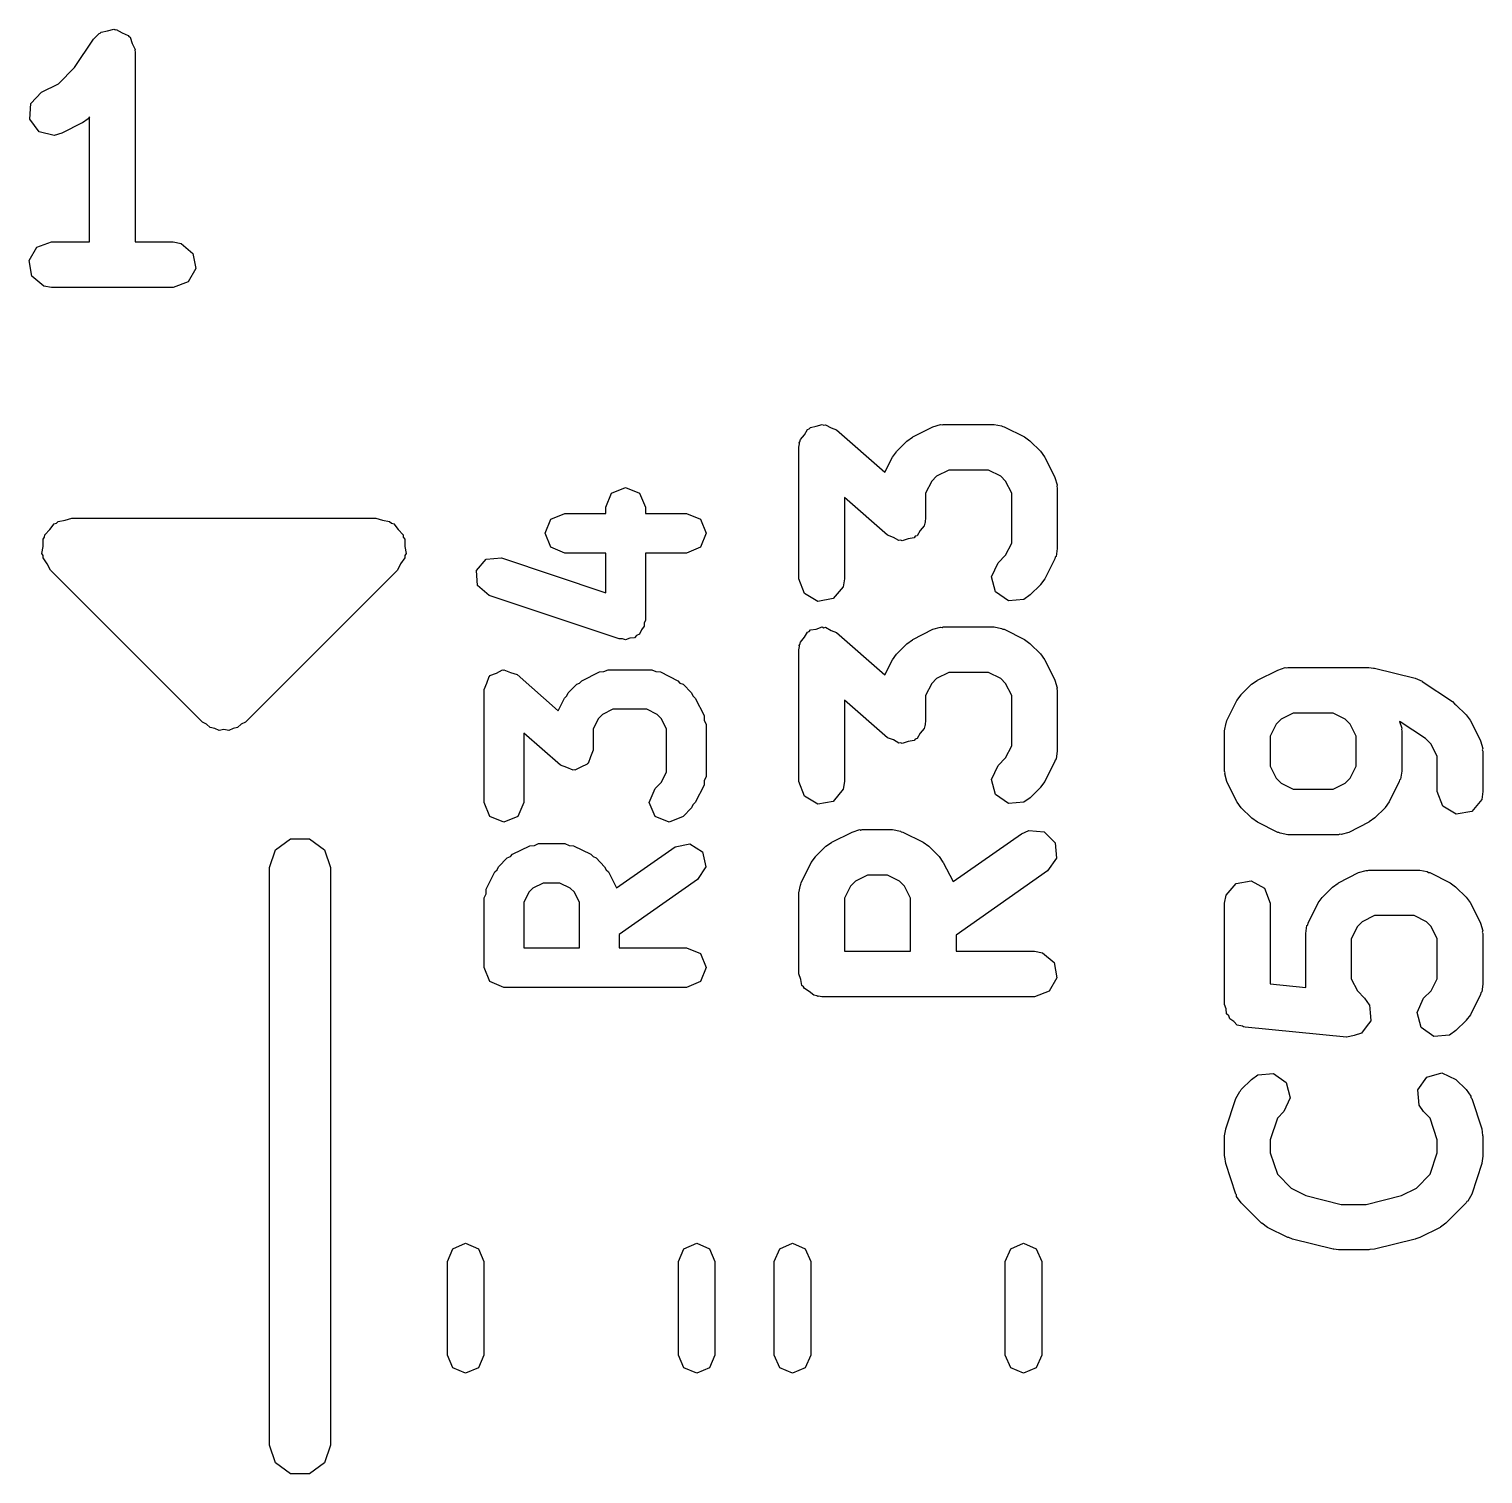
# Model space of a CAD drawing. Extents: x 72 to 186, y -144 to -85.
# Drawn here: x 142.009 to 146.791, y -137.195 to -132.441 of the extents above; entities that cross this region are included whole.
import ezdxf

# ---------------------------------------------------------------- set-up
doc = ezdxf.new("R2010")
doc.units = 0
doc.layers.add('BLACK', color=7, linetype='CONTINUOUS')

msp = doc.modelspace()

# ---------------------------------------------------------------- linework, layer by layer
at = {"layer": 'BLACK', "linetype": 'CONTINUOUS'}
for p, q in [((142.221, -132.474), (142.239, -132.456)), ((142.239, -132.456), (142.243, -132.454)), ((142.243, -132.454), (142.246, -132.451)), ((142.246, -132.451), (142.267, -132.447)), ((142.267, -132.447), (142.288, -132.441)), ((142.288, -132.441), (142.292, -132.443)), ((142.292, -132.443), (142.296, -132.442)), ((142.296, -132.442), (142.315, -132.453)), ((142.315, -132.453), (142.335, -132.462)), ((142.158, -132.568), (142.221, -132.474)), ((142.335, -132.462), (142.337, -132.466)), ((142.337, -132.466), (142.341, -132.468)), ((142.341, -132.468), (142.348, -132.488)), ((142.348, -132.488), (142.358, -132.508)), ((142.358, -132.508), (142.357, -132.512)), ((142.357, -132.512), (142.358, -132.516)), ((142.358, -132.516), (142.358, -133.141)), ((142.106, -132.621), (142.158, -132.568)), ((142.015, -132.686), (142.05, -132.649)), ((142.05, -132.649), (142.106, -132.621)), ((142.011, -132.737), (142.015, -132.686)), ((142.042, -132.779), (142.011, -132.737)), ((142.203, -132.736), (142.185, -132.749)), ((142.208, -132.73), (142.203, -132.736)), ((142.208, -133.141), (142.208, -132.73)), ((142.092, -132.791), (142.042, -132.779)), ((142.117, -132.783), (142.092, -132.791)), ((142.184, -132.75), (142.117, -132.783)), ((142.185, -132.749), (142.184, -132.75)), ((142.009, -133.203), (142.035, -133.159)), ((142.035, -133.159), (142.083, -133.141)), ((142.083, -133.141), (142.208, -133.141)), ((142.358, -133.141), (142.483, -133.141)), ((142.483, -133.141), (142.509, -133.146)), ((142.509, -133.146), (142.548, -133.179)), ((142.018, -133.254), (142.009, -133.203)), ((142.548, -133.179), (142.557, -133.229)), ((142.058, -133.287), (142.018, -133.254)), ((142.532, -133.273), (142.483, -133.291)), ((142.557, -133.229), (142.532, -133.273)), ((142.083, -133.291), (142.058, -133.287)), ((142.483, -133.291), (142.083, -133.291)), ((144.575, -133.756), (144.579, -133.752)), ((144.579, -133.752), (144.598, -133.748)), ((144.598, -133.748), (144.618, -133.742)), ((144.618, -133.742), (144.623, -133.744)), ((144.623, -133.744), (144.629, -133.743)), ((144.629, -133.743), (144.647, -133.753)), ((144.916, -133.783), (144.982, -133.75)), ((144.982, -133.75), (145.007, -133.742)), ((145.007, -133.742), (145.012, -133.743)), ((145.012, -133.743), (145.016, -133.742)), ((145.016, -133.742), (145.183, -133.742)), ((145.183, -133.742), (145.208, -133.746)), ((145.208, -133.746), (145.212, -133.749)), ((145.212, -133.749), (145.216, -133.75)), ((145.216, -133.75), (145.283, -133.783)), ((144.542, -133.802), (144.544, -133.799)), ((144.544, -133.799), (144.546, -133.791)), ((144.546, -133.791), (144.559, -133.776)), ((144.559, -133.776), (144.569, -133.758)), ((144.569, -133.758), (144.575, -133.756)), ((144.647, -133.753), (144.665, -133.76)), ((144.665, -133.76), (144.824, -133.899)), ((144.863, -133.83), (144.896, -133.797)), ((144.896, -133.797), (144.915, -133.784)), ((144.915, -133.784), (144.916, -133.783)), ((145.283, -133.783), (145.301, -133.796)), ((145.301, -133.796), (145.302, -133.797)), ((145.302, -133.797), (145.336, -133.83)), ((144.541, -133.817), (144.543, -133.806)), ((144.541, -134.25), (144.541, -133.817)), ((144.543, -133.806), (144.542, -133.802)), ((144.849, -133.85), (144.862, -133.832)), ((144.862, -133.832), (144.863, -133.83)), ((145.336, -133.83), (145.349, -133.849)), ((144.824, -133.899), (144.849, -133.85)), ((145.034, -133.892), (144.994, -133.912)), ((145.165, -133.892), (145.034, -133.892)), ((145.205, -133.912), (145.165, -133.892)), ((145.349, -133.849), (145.35, -133.85)), ((145.35, -133.85), (145.383, -133.916)), ((144.978, -133.928), (144.958, -133.968)), ((144.994, -133.912), (144.978, -133.928)), ((145.221, -133.928), (145.205, -133.912)), ((145.241, -133.968), (145.221, -133.928)), ((145.383, -133.916), (145.391, -133.941)), ((145.391, -133.941), (145.389, -133.946)), ((143.906, -134.014), (143.925, -133.968)), ((143.925, -133.968), (143.971, -133.949)), ((143.971, -133.949), (144.017, -133.968)), ((144.017, -133.968), (144.036, -134.014)), ((144.833, -134.106), (144.691, -133.982)), ((144.691, -133.982), (144.691, -134.25)), ((144.958, -133.968), (144.958, -134.05)), ((145.241, -134.132), (145.241, -133.968)), ((145.389, -133.946), (145.391, -133.95)), ((145.391, -133.95), (145.391, -134.15)), ((143.725, -134.054), (143.771, -134.035)), ((143.771, -134.035), (143.906, -134.035)), ((143.906, -134.035), (143.906, -134.014)), ((144.036, -134.014), (144.036, -134.035)), ((144.036, -134.035), (144.171, -134.035)), ((144.171, -134.035), (144.217, -134.054)), ((142.077, -134.088), (142.091, -134.069)), ((142.091, -134.069), (142.099, -134.067)), ((142.099, -134.067), (142.105, -134.061)), ((142.105, -134.061), (142.128, -134.057)), ((142.128, -134.057), (142.15, -134.05)), ((142.15, -134.05), (143.15, -134.05)), ((143.15, -134.05), (143.172, -134.057)), ((143.172, -134.057), (143.195, -134.061)), ((143.195, -134.061), (143.201, -134.067)), ((143.201, -134.067), (143.209, -134.069)), ((143.209, -134.069), (143.223, -134.088)), ((143.706, -134.1), (143.725, -134.054)), ((144.217, -134.054), (144.236, -134.1)), ((144.953, -134.076), (144.94, -134.091)), ((144.955, -134.067), (144.953, -134.076)), ((144.956, -134.065), (144.955, -134.067)), ((144.958, -134.05), (144.956, -134.061)), ((144.956, -134.061), (144.956, -134.065)), ((142.055, -134.119), (142.06, -134.113)), ((142.055, -134.143), (142.055, -134.119)), ((142.06, -134.113), (142.061, -134.105)), ((142.061, -134.105), (142.077, -134.088)), ((143.223, -134.088), (143.239, -134.105)), ((143.239, -134.105), (143.24, -134.113)), ((143.24, -134.113), (143.245, -134.119)), ((143.245, -134.119), (143.245, -134.143)), ((143.725, -134.146), (143.706, -134.1)), ((144.236, -134.1), (144.217, -134.146)), ((144.852, -134.114), (144.833, -134.106)), ((144.87, -134.124), (144.852, -134.114)), ((144.876, -134.123), (144.87, -134.124)), ((144.881, -134.125), (144.876, -134.123)), ((144.9, -134.118), (144.881, -134.125)), ((144.92, -134.115), (144.9, -134.118)), ((144.924, -134.11), (144.92, -134.115)), ((144.93, -134.108), (144.924, -134.11)), ((144.94, -134.091), (144.93, -134.108)), ((145.221, -134.172), (145.241, -134.132)), ((142.051, -134.166), (142.055, -134.143)), ((142.055, -134.173), (142.051, -134.166)), ((142.055, -134.181), (142.055, -134.173)), ((142.069, -134.2), (142.055, -134.181)), ((143.245, -134.181), (143.231, -134.2)), ((143.245, -134.143), (143.249, -134.166)), ((143.249, -134.166), (143.245, -134.173)), ((143.245, -134.173), (143.245, -134.181)), ((143.513, -134.185), (143.563, -134.181)), ((143.563, -134.181), (143.906, -134.296)), ((143.771, -134.165), (143.725, -134.146)), ((143.906, -134.165), (143.771, -134.165)), ((143.906, -134.296), (143.906, -134.165)), ((144.171, -134.165), (144.036, -134.165)), ((144.036, -134.165), (144.036, -134.386)), ((144.217, -134.146), (144.171, -134.165)), ((145.196, -134.197), (145.221, -134.172)), ((145.384, -134.179), (145.383, -134.184)), ((145.387, -134.176), (145.384, -134.179)), ((145.391, -134.15), (145.387, -134.176)), ((142.079, -134.221), (142.069, -134.2)), ((142.579, -134.721), (142.079, -134.221)), ((143.221, -134.221), (142.721, -134.721)), ((143.231, -134.2), (143.221, -134.221)), ((143.481, -134.222), (143.513, -134.185)), ((143.484, -134.272), (143.481, -134.222)), ((145.175, -134.243), (145.196, -134.197)), ((145.383, -134.184), (145.35, -134.25)), ((143.522, -134.305), (143.484, -134.272)), ((144.559, -134.298), (144.541, -134.25)), ((144.687, -134.276), (144.654, -134.315)), ((144.691, -134.25), (144.687, -134.276)), ((145.188, -134.293), (145.175, -134.243)), ((145.336, -134.27), (145.302, -134.303)), ((145.35, -134.25), (145.336, -134.268)), ((145.336, -134.268), (145.336, -134.27)), ((143.95, -134.447), (143.522, -134.305)), ((144.603, -134.324), (144.559, -134.298)), ((144.654, -134.315), (144.603, -134.324)), ((145.23, -134.322), (145.188, -134.293)), ((145.281, -134.318), (145.23, -134.322)), ((145.302, -134.303), (145.281, -134.318)), ((144.023, -134.418), (144.017, -134.432)), ((144.032, -134.406), (144.023, -134.418)), ((144.036, -134.386), (144.032, -134.396)), ((144.032, -134.396), (144.032, -134.406)), ((144.575, -134.423), (144.579, -134.418)), ((144.579, -134.418), (144.598, -134.415)), ((144.598, -134.415), (144.618, -134.408)), ((144.618, -134.408), (144.623, -134.411)), ((144.623, -134.411), (144.629, -134.409)), ((144.629, -134.409), (144.647, -134.42)), ((144.647, -134.42), (144.665, -134.427)), ((144.916, -134.45), (144.982, -134.416)), ((144.982, -134.416), (145.007, -134.409)), ((145.007, -134.409), (145.012, -134.41)), ((145.012, -134.41), (145.016, -134.408)), ((145.016, -134.408), (145.183, -134.408)), ((145.183, -134.408), (145.208, -134.413)), ((145.208, -134.413), (145.212, -134.416)), ((145.212, -134.416), (145.216, -134.416)), ((145.216, -134.416), (145.283, -134.45)), ((143.961, -134.447), (143.95, -134.447)), ((143.971, -134.451), (143.961, -134.447)), ((143.985, -134.445), (143.971, -134.451)), ((144, -134.444), (143.985, -134.445)), ((144.007, -134.436), (144, -134.444)), ((144.017, -134.432), (144.007, -134.436)), ((144.542, -134.469), (144.544, -134.466)), ((144.543, -134.472), (144.542, -134.469)), ((144.544, -134.466), (144.546, -134.458)), ((144.546, -134.458), (144.559, -134.442)), ((144.559, -134.442), (144.569, -134.425)), ((144.569, -134.425), (144.575, -134.423)), ((144.665, -134.427), (144.824, -134.566)), ((144.863, -134.497), (144.896, -134.464)), ((144.896, -134.464), (144.915, -134.451)), ((144.915, -134.451), (144.916, -134.45)), ((145.283, -134.45), (145.301, -134.463)), ((145.301, -134.463), (145.302, -134.464)), ((145.302, -134.464), (145.336, -134.497)), ((144.541, -134.483), (144.543, -134.472)), ((144.541, -134.917), (144.541, -134.483)), ((144.824, -134.566), (144.849, -134.516)), ((144.849, -134.516), (144.862, -134.498)), ((144.862, -134.498), (144.863, -134.497)), ((145.336, -134.497), (145.349, -134.515)), ((145.349, -134.515), (145.35, -134.516)), ((145.35, -134.516), (145.383, -134.583)), ((143.525, -134.568), (143.546, -134.56)), ((143.546, -134.56), (143.566, -134.549)), ((143.566, -134.549), (143.569, -134.55)), ((143.569, -134.55), (143.571, -134.549)), ((143.571, -134.549), (143.592, -134.558)), ((143.592, -134.558), (143.614, -134.565)), ((143.614, -134.565), (143.749, -134.684)), ((143.827, -134.585), (143.885, -134.556)), ((143.885, -134.556), (143.9, -134.555)), ((143.9, -134.555), (143.914, -134.549)), ((143.914, -134.549), (144.057, -134.549)), ((144.057, -134.549), (144.071, -134.555)), ((144.071, -134.555), (144.086, -134.556)), ((144.086, -134.556), (144.143, -134.585)), ((145.034, -134.558), (144.994, -134.578)), ((145.165, -134.558), (145.034, -134.558)), ((145.205, -134.578), (145.165, -134.558)), ((146.049, -134.583), (146.116, -134.55)), ((146.116, -134.55), (146.141, -134.542)), ((146.141, -134.542), (146.145, -134.543)), ((146.145, -134.543), (146.149, -134.542)), ((146.149, -134.542), (146.416, -134.542)), ((146.416, -134.542), (146.431, -134.544)), ((146.431, -134.544), (146.434, -134.544)), ((146.434, -134.544), (146.568, -134.577)), ((143.506, -134.614), (143.515, -134.593)), ((143.515, -134.593), (143.522, -134.571)), ((143.522, -134.571), (143.524, -134.57)), ((143.524, -134.57), (143.525, -134.568)), ((143.782, -134.625), (143.811, -134.597)), ((143.811, -134.597), (143.82, -134.593)), ((143.82, -134.593), (143.827, -134.585)), ((144.143, -134.585), (144.15, -134.593)), ((144.15, -134.593), (144.16, -134.597)), ((144.16, -134.597), (144.188, -134.625)), ((144.978, -134.594), (144.958, -134.634)), ((144.994, -134.578), (144.978, -134.594)), ((145.221, -134.594), (145.205, -134.578)), ((145.241, -134.634), (145.221, -134.594)), ((145.383, -134.583), (145.391, -134.608)), ((145.391, -134.608), (145.389, -134.612)), ((145.389, -134.612), (145.391, -134.617)), ((145.996, -134.63), (146.03, -134.597)), ((146.03, -134.597), (146.048, -134.584)), ((146.048, -134.584), (146.049, -134.583)), ((146.568, -134.577), (146.591, -134.587)), ((146.591, -134.587), (146.591, -134.588)), ((146.591, -134.588), (146.691, -134.654)), ((143.506, -134.986), (143.506, -134.614)), ((143.749, -134.684), (143.77, -134.642)), ((143.77, -134.642), (143.778, -134.635)), ((143.778, -134.635), (143.782, -134.625)), ((144.188, -134.625), (144.192, -134.635)), ((144.192, -134.635), (144.2, -134.642)), ((144.2, -134.642), (144.229, -134.7)), ((144.833, -134.773), (144.691, -134.649)), ((144.691, -134.649), (144.691, -134.917)), ((144.958, -134.634), (144.958, -134.717)), ((145.241, -134.799), (145.241, -134.634)), ((145.391, -134.617), (145.391, -134.817)), ((145.949, -134.716), (145.982, -134.65)), ((145.982, -134.65), (145.996, -134.632)), ((145.996, -134.632), (145.996, -134.63)), ((146.691, -134.654), (146.699, -134.662)), ((143.895, -134.696), (143.881, -134.71)), ((143.929, -134.679), (143.895, -134.696)), ((144.041, -134.679), (143.929, -134.679)), ((144.075, -134.696), (144.041, -134.679)), ((144.089, -134.71), (144.075, -134.696)), ((144.229, -134.7), (144.23, -134.715)), ((146.167, -134.692), (146.127, -134.712)), ((146.298, -134.692), (146.167, -134.692)), ((146.338, -134.712), (146.298, -134.692)), ((146.699, -134.662), (146.702, -134.664)), ((146.702, -134.664), (146.736, -134.697)), ((146.736, -134.697), (146.749, -134.715)), ((142.593, -134.728), (142.579, -134.721)), ((142.605, -134.739), (142.593, -134.728)), ((142.62, -134.742), (142.605, -134.739)), ((142.634, -134.749), (142.62, -134.742)), ((142.65, -134.746), (142.634, -134.749)), ((142.666, -134.749), (142.65, -134.746)), ((142.68, -134.742), (142.666, -134.749)), ((142.695, -134.739), (142.68, -134.742)), ((142.707, -134.728), (142.695, -134.739)), ((142.721, -134.721), (142.707, -134.728)), ((143.881, -134.71), (143.864, -134.744)), ((143.864, -134.744), (143.864, -134.814)), ((144.106, -134.744), (144.089, -134.71)), ((144.106, -134.885), (144.106, -134.744)), ((144.23, -134.715), (144.236, -134.729)), ((144.236, -134.729), (144.236, -134.9)), ((144.953, -134.742), (144.94, -134.758)), ((144.955, -134.734), (144.953, -134.742)), ((144.956, -134.731), (144.955, -134.734)), ((144.958, -134.717), (144.956, -134.728)), ((144.956, -134.728), (144.956, -134.731)), ((145.941, -134.75), (145.946, -134.724)), ((145.941, -134.883), (145.941, -134.75)), ((145.946, -134.724), (145.948, -134.721)), ((145.948, -134.721), (145.949, -134.716)), ((146.111, -134.728), (146.091, -134.768)), ((146.127, -134.712), (146.111, -134.728)), ((146.354, -134.728), (146.338, -134.712)), ((146.374, -134.768), (146.354, -134.728)), ((146.519, -134.72), (146.517, -134.719)), ((146.517, -134.719), (146.524, -134.741)), ((146.602, -134.775), (146.519, -134.72)), ((146.524, -134.741), (146.523, -134.746)), ((146.523, -134.746), (146.524, -134.75)), ((146.524, -134.75), (146.524, -134.883)), ((146.749, -134.715), (146.75, -134.716)), ((146.75, -134.716), (146.783, -134.783)), ((143.757, -134.863), (143.636, -134.758)), ((143.636, -134.758), (143.636, -134.986)), ((144.852, -134.78), (144.833, -134.773)), ((144.87, -134.791), (144.852, -134.78)), ((144.876, -134.789), (144.87, -134.791)), ((144.881, -134.792), (144.876, -134.789)), ((144.9, -134.785), (144.881, -134.792)), ((144.92, -134.782), (144.9, -134.785)), ((144.924, -134.777), (144.92, -134.782)), ((144.93, -134.775), (144.924, -134.777)), ((144.94, -134.758), (144.93, -134.775)), ((145.221, -134.839), (145.241, -134.799)), ((146.091, -134.768), (146.091, -134.866)), ((146.374, -134.866), (146.374, -134.768)), ((146.621, -134.794), (146.602, -134.775)), ((146.641, -134.834), (146.621, -134.794)), ((146.783, -134.783), (146.791, -134.808)), ((143.856, -134.835), (143.848, -134.857)), ((143.864, -134.814), (143.856, -134.835)), ((145.196, -134.864), (145.221, -134.839)), ((145.383, -134.85), (145.35, -134.917)), ((145.384, -134.846), (145.383, -134.85)), ((145.387, -134.842), (145.384, -134.846)), ((145.391, -134.817), (145.387, -134.842)), ((146.641, -134.95), (146.641, -134.834)), ((146.791, -134.808), (146.789, -134.812)), ((146.789, -134.812), (146.791, -134.817)), ((146.791, -134.817), (146.791, -134.95)), ((143.778, -134.871), (143.757, -134.863)), ((143.799, -134.879), (143.778, -134.871)), ((143.802, -134.878), (143.799, -134.879)), ((143.804, -134.879), (143.802, -134.878)), ((143.824, -134.869), (143.804, -134.879)), ((143.845, -134.86), (143.824, -134.869)), ((143.846, -134.858), (143.845, -134.86)), ((143.848, -134.857), (143.846, -134.858)), ((144.089, -134.919), (144.106, -134.885)), ((144.236, -134.9), (144.23, -134.914)), ((145.175, -134.91), (145.196, -134.864)), ((145.943, -134.888), (145.941, -134.883)), ((145.942, -134.892), (145.943, -134.888)), ((145.949, -134.917), (145.942, -134.892)), ((146.091, -134.866), (146.111, -134.906)), ((146.354, -134.906), (146.374, -134.866)), ((146.524, -134.883), (146.52, -134.909)), ((144.049, -134.986), (144.068, -134.94)), ((144.068, -134.94), (144.089, -134.919)), ((144.229, -134.929), (144.2, -134.986)), ((144.23, -134.914), (144.229, -134.929)), ((144.559, -134.965), (144.541, -134.917)), ((144.687, -134.942), (144.654, -134.982)), ((144.691, -134.917), (144.687, -134.942)), ((145.188, -134.96), (145.175, -134.91)), ((145.336, -134.936), (145.302, -134.97)), ((145.35, -134.917), (145.336, -134.935)), ((145.336, -134.935), (145.336, -134.936)), ((145.982, -134.984), (145.949, -134.917)), ((146.111, -134.906), (146.127, -134.922)), ((146.127, -134.922), (146.167, -134.942)), ((146.167, -134.942), (146.298, -134.942)), ((146.298, -134.942), (146.338, -134.922)), ((146.338, -134.922), (146.354, -134.906)), ((146.516, -134.917), (146.483, -134.984)), ((146.517, -134.912), (146.516, -134.917)), ((146.52, -134.909), (146.517, -134.912)), ((143.525, -135.032), (143.506, -134.986)), ((143.636, -134.986), (143.617, -135.032)), ((144.068, -135.032), (144.049, -134.986)), ((144.192, -134.993), (144.188, -135.003)), ((144.2, -134.986), (144.192, -134.993)), ((144.603, -134.991), (144.559, -134.965)), ((144.654, -134.982), (144.603, -134.991)), ((145.23, -134.989), (145.188, -134.96)), ((145.281, -134.985), (145.23, -134.989)), ((145.302, -134.97), (145.281, -134.985)), ((145.983, -134.985), (145.982, -134.984)), ((145.996, -135.003), (145.983, -134.985)), ((146.483, -134.984), (146.47, -135.002)), ((146.659, -134.998), (146.641, -134.95)), ((146.787, -134.976), (146.754, -135.015)), ((146.791, -134.95), (146.787, -134.976)), ((143.571, -135.051), (143.525, -135.032)), ((143.617, -135.032), (143.571, -135.051)), ((144.114, -135.051), (144.068, -135.032)), ((144.16, -135.032), (144.114, -135.051)), ((144.188, -135.003), (144.16, -135.032)), ((146.03, -135.036), (145.996, -135.003)), ((146.031, -135.037), (146.03, -135.036)), ((146.049, -135.05), (146.031, -135.037)), ((146.436, -135.036), (146.417, -135.049)), ((146.469, -135.003), (146.436, -135.036)), ((146.47, -135.002), (146.469, -135.003)), ((146.703, -135.024), (146.659, -134.998)), ((146.754, -135.015), (146.703, -135.024)), ((144.649, -135.116), (144.716, -135.083)), ((144.716, -135.083), (144.741, -135.075)), ((144.741, -135.075), (144.745, -135.077)), ((144.745, -135.077), (144.749, -135.075)), ((144.749, -135.075), (144.849, -135.075)), ((144.849, -135.075), (144.875, -135.08)), ((144.875, -135.08), (144.878, -135.082)), ((144.878, -135.082), (144.883, -135.083)), ((144.883, -135.083), (144.95, -135.116)), ((145.048, -135.246), (145.273, -135.089)), ((145.273, -135.089), (145.297, -135.078)), ((145.297, -135.078), (145.348, -135.082)), ((145.348, -135.082), (145.384, -135.118)), ((146.116, -135.084), (146.049, -135.05)), ((146.12, -135.084), (146.116, -135.084)), ((146.124, -135.087), (146.12, -135.084)), ((146.149, -135.092), (146.124, -135.087)), ((146.32, -135.09), (146.316, -135.092)), ((146.325, -135.091), (146.32, -135.09)), ((146.35, -135.084), (146.325, -135.091)), ((146.416, -135.05), (146.35, -135.084)), ((146.417, -135.049), (146.416, -135.05)), ((142.819, -135.141), (142.869, -135.105)), ((142.869, -135.105), (142.931, -135.105)), ((142.931, -135.105), (142.981, -135.141)), ((143.599, -135.156), (143.656, -135.128)), ((143.656, -135.128), (143.671, -135.127)), ((143.671, -135.127), (143.685, -135.121)), ((143.685, -135.121), (143.771, -135.121)), ((143.771, -135.121), (143.785, -135.127)), ((143.785, -135.127), (143.8, -135.128)), ((143.8, -135.128), (143.857, -135.156)), ((143.941, -135.267), (144.134, -135.132)), ((144.134, -135.132), (144.182, -135.122)), ((144.182, -135.122), (144.224, -135.148)), ((144.596, -135.164), (144.63, -135.13)), ((144.63, -135.13), (144.648, -135.117)), ((144.648, -135.117), (144.649, -135.116)), ((144.95, -135.116), (144.968, -135.13)), ((144.968, -135.13), (144.969, -135.13)), ((144.969, -135.13), (145.002, -135.164)), ((145.384, -135.118), (145.388, -135.169)), ((146.316, -135.092), (146.149, -135.092)), ((142.8, -135.2), (142.819, -135.141)), ((142.981, -135.141), (143, -135.2)), ((143.553, -135.197), (143.582, -135.168)), ((143.582, -135.168), (143.592, -135.164)), ((143.592, -135.164), (143.599, -135.156)), ((143.857, -135.156), (143.864, -135.164)), ((143.864, -135.164), (143.874, -135.168)), ((143.874, -135.168), (143.902, -135.197)), ((144.224, -135.148), (144.235, -135.197)), ((144.549, -135.25), (144.582, -135.183)), ((144.582, -135.183), (144.596, -135.165)), ((144.596, -135.165), (144.596, -135.164)), ((145.002, -135.164), (145.015, -135.182)), ((145.015, -135.182), (145.016, -135.183)), ((145.016, -135.183), (145.048, -135.246)), ((145.388, -135.169), (145.359, -135.211)), ((142.8, -137.1), (142.8, -135.2)), ((143, -135.2), (143, -137.1)), ((143.513, -135.271), (143.541, -135.214)), ((143.541, -135.214), (143.549, -135.207)), ((143.549, -135.207), (143.553, -135.197)), ((143.902, -135.197), (143.907, -135.207)), ((143.907, -135.207), (143.915, -135.214)), ((143.915, -135.214), (143.941, -135.267)), ((144.235, -135.197), (144.208, -135.239)), ((144.767, -135.225), (144.727, -135.245)), ((144.832, -135.225), (144.767, -135.225)), ((144.872, -135.245), (144.832, -135.225)), ((145.359, -135.211), (145.058, -135.422)), ((146.316, -135.25), (146.382, -135.216)), ((146.382, -135.216), (146.407, -135.209)), ((146.407, -135.209), (146.412, -135.21)), ((146.412, -135.21), (146.416, -135.208)), ((146.416, -135.208), (146.583, -135.208)), ((146.583, -135.208), (146.608, -135.213)), ((146.608, -135.213), (146.612, -135.216)), ((146.612, -135.216), (146.616, -135.216)), ((146.616, -135.216), (146.683, -135.25)), ((143.512, -135.286), (143.513, -135.271)), ((143.653, -135.281), (143.636, -135.315)), ((143.666, -135.268), (143.653, -135.281)), ((143.7, -135.251), (143.666, -135.268)), ((143.755, -135.251), (143.7, -135.251)), ((143.789, -135.268), (143.755, -135.251)), ((143.803, -135.281), (143.789, -135.268)), ((143.82, -135.315), (143.803, -135.281)), ((144.208, -135.239), (143.95, -135.42)), ((144.541, -135.283), (144.546, -135.258)), ((144.546, -135.258), (144.548, -135.254)), ((144.548, -135.254), (144.549, -135.25)), ((144.711, -135.261), (144.691, -135.301)), ((144.727, -135.245), (144.711, -135.261)), ((144.888, -135.261), (144.872, -135.245)), ((144.908, -135.301), (144.888, -135.261)), ((145.946, -135.291), (145.979, -135.252)), ((145.979, -135.252), (146.029, -135.243)), ((146.029, -135.243), (146.073, -135.268)), ((146.073, -135.268), (146.091, -135.317)), ((146.263, -135.297), (146.296, -135.264)), ((146.296, -135.264), (146.315, -135.251)), ((146.315, -135.251), (146.316, -135.25)), ((146.683, -135.25), (146.701, -135.263)), ((146.701, -135.263), (146.702, -135.264)), ((146.702, -135.264), (146.736, -135.297)), ((143.506, -135.3), (143.512, -135.286)), ((143.506, -135.529), (143.506, -135.3)), ((143.636, -135.315), (143.636, -135.464)), ((143.82, -135.464), (143.82, -135.315)), ((144.541, -135.55), (144.541, -135.283)), ((144.691, -135.301), (144.691, -135.475)), ((144.908, -135.475), (144.908, -135.301)), ((145.941, -135.317), (145.946, -135.291)), ((145.941, -135.65), (145.941, -135.317)), ((146.091, -135.317), (146.091, -135.582)), ((146.216, -135.383), (146.249, -135.316)), ((146.249, -135.316), (146.262, -135.298)), ((146.262, -135.298), (146.263, -135.297)), ((146.736, -135.297), (146.749, -135.315)), ((146.749, -135.315), (146.75, -135.316)), ((146.75, -135.316), (146.783, -135.383)), ((146.394, -135.378), (146.378, -135.394)), ((146.434, -135.358), (146.394, -135.378)), ((146.565, -135.358), (146.434, -135.358)), ((146.605, -135.378), (146.565, -135.358)), ((146.621, -135.394), (146.605, -135.378)), ((143.95, -135.42), (143.95, -135.464)), ((145.058, -135.422), (145.058, -135.475)), ((146.208, -135.417), (146.212, -135.391)), ((146.208, -135.583), (146.208, -135.417)), ((146.212, -135.391), (146.215, -135.388)), ((146.215, -135.388), (146.216, -135.383)), ((146.378, -135.394), (146.358, -135.434)), ((146.641, -135.434), (146.621, -135.394)), ((146.783, -135.383), (146.791, -135.408)), ((146.791, -135.408), (146.789, -135.412)), ((146.789, -135.412), (146.791, -135.417)), ((146.791, -135.417), (146.791, -135.583)), ((143.636, -135.464), (143.82, -135.464)), ((143.95, -135.464), (144.171, -135.464)), ((144.171, -135.464), (144.217, -135.483)), ((146.358, -135.434), (146.358, -135.566)), ((146.641, -135.566), (146.641, -135.434)), ((144.217, -135.483), (144.236, -135.529)), ((144.691, -135.475), (144.908, -135.475)), ((145.058, -135.475), (145.316, -135.475)), ((145.316, -135.475), (145.342, -135.48)), ((145.342, -135.48), (145.381, -135.512)), ((145.381, -135.512), (145.39, -135.563)), ((143.525, -135.575), (143.506, -135.529)), ((144.236, -135.529), (144.217, -135.575)), ((144.548, -135.568), (144.541, -135.55)), ((144.551, -135.588), (144.548, -135.568)), ((145.39, -135.563), (145.364, -135.607)), ((146.358, -135.566), (146.378, -135.606)), ((146.621, -135.606), (146.641, -135.566)), ((143.571, -135.594), (143.525, -135.575)), ((143.885, -135.594), (143.571, -135.594)), ((144.171, -135.594), (143.885, -135.594)), ((144.217, -135.575), (144.171, -135.594)), ((144.556, -135.592), (144.551, -135.588)), ((144.559, -135.598), (144.556, -135.592)), ((144.575, -135.608), (144.559, -135.598)), ((144.59, -135.62), (144.575, -135.608)), ((145.364, -135.607), (145.316, -135.625)), ((146.091, -135.582), (146.209, -135.594)), ((146.209, -135.588), (146.208, -135.583)), ((146.208, -135.592), (146.209, -135.588)), ((146.209, -135.594), (146.208, -135.592)), ((146.378, -135.606), (146.402, -135.63)), ((146.596, -135.63), (146.621, -135.606)), ((146.783, -135.617), (146.75, -135.684)), ((146.784, -135.612), (146.783, -135.617)), ((146.787, -135.609), (146.784, -135.612)), ((146.791, -135.583), (146.787, -135.609)), ((144.6, -135.622), (144.59, -135.62)), ((144.603, -135.624), (144.6, -135.622)), ((144.606, -135.623), (144.603, -135.624)), ((144.616, -135.625), (144.606, -135.623)), ((145.316, -135.625), (144.616, -135.625)), ((145.946, -135.665), (145.941, -135.65)), ((145.948, -135.681), (145.946, -135.665)), ((146.402, -135.63), (146.417, -135.652)), ((146.417, -135.652), (146.417, -135.652)), ((146.417, -135.652), (146.418, -135.652)), ((146.418, -135.652), (146.42, -135.678)), ((146.575, -135.677), (146.596, -135.63)), ((145.955, -135.688), (145.948, -135.681)), ((145.959, -135.698), (145.955, -135.688)), ((145.972, -135.706), (145.959, -135.698)), ((145.983, -135.718), (145.972, -135.706)), ((146.422, -135.704), (146.407, -135.724)), ((146.42, -135.678), (146.422, -135.703)), ((146.422, -135.703), (146.422, -135.703)), ((146.422, -135.703), (146.422, -135.704)), ((146.588, -135.726), (146.575, -135.677)), ((146.736, -135.703), (146.702, -135.736)), ((146.75, -135.684), (146.736, -135.702)), ((146.736, -135.702), (146.736, -135.703)), ((146, -135.722), (145.983, -135.718)), ((146.003, -135.724), (146, -135.722)), ((146.005, -135.724), (146.003, -135.724)), ((146.009, -135.725), (146.005, -135.724)), ((146.342, -135.758), (146.009, -135.725)), ((146.343, -135.758), (146.342, -135.758)), ((146.342, -135.758), (146.342, -135.758)), ((146.367, -135.752), (146.343, -135.758)), ((146.392, -135.745), (146.367, -135.752)), ((146.407, -135.724), (146.392, -135.745)), ((146.392, -135.745), (146.392, -135.745)), ((146.392, -135.745), (146.392, -135.745)), ((146.63, -135.756), (146.588, -135.726)), ((146.681, -135.751), (146.63, -135.756)), ((146.702, -135.736), (146.681, -135.751)), ((145.996, -135.93), (146.03, -135.897)), ((146.03, -135.897), (146.051, -135.882)), ((146.051, -135.882), (146.102, -135.878)), ((146.102, -135.878), (146.144, -135.907)), ((146.577, -135.931), (146.606, -135.889)), ((146.606, -135.889), (146.656, -135.875)), ((146.656, -135.875), (146.702, -135.897)), ((146.702, -135.897), (146.736, -135.93)), ((145.978, -135.96), (145.991, -135.937)), ((145.991, -135.937), (145.994, -135.934)), ((145.994, -135.934), (145.996, -135.93)), ((146.144, -135.907), (146.157, -135.957)), ((146.581, -135.982), (146.577, -135.931)), ((146.736, -135.93), (146.751, -135.952)), ((146.751, -135.952), (146.751, -135.956)), ((145.945, -136.06), (145.978, -135.96)), ((146.157, -135.957), (146.136, -136.003)), ((146.596, -136.003), (146.581, -135.982)), ((146.751, -135.956), (146.754, -135.96)), ((146.754, -135.96), (146.787, -136.06)), ((146.115, -136.024), (146.091, -136.096)), ((146.136, -136.003), (146.115, -136.024)), ((146.617, -136.024), (146.596, -136.003)), ((146.641, -136.096), (146.617, -136.024)), ((145.941, -136.083), (145.945, -136.061)), ((145.941, -136.15), (145.941, -136.083)), ((145.945, -136.061), (145.945, -136.06)), ((146.787, -136.06), (146.79, -136.082)), ((146.79, -136.082), (146.791, -136.083)), ((146.791, -136.083), (146.791, -136.15)), ((146.091, -136.096), (146.091, -136.138)), ((146.091, -136.138), (146.115, -136.209)), ((146.617, -136.209), (146.641, -136.138)), ((146.641, -136.138), (146.641, -136.096)), ((145.942, -136.152), (145.941, -136.15)), ((145.945, -136.174), (145.942, -136.152)), ((145.978, -136.274), (145.945, -136.174)), ((146.787, -136.174), (146.754, -136.274)), ((146.791, -136.15), (146.787, -136.172)), ((146.787, -136.172), (146.787, -136.174)), ((146.115, -136.209), (146.16, -136.255)), ((146.572, -136.255), (146.617, -136.209)), ((145.981, -136.277), (145.978, -136.274)), ((145.981, -136.282), (145.981, -136.277)), ((145.996, -136.303), (145.981, -136.282)), ((146.16, -136.255), (146.209, -136.279)), ((146.209, -136.279), (146.325, -136.308)), ((146.407, -136.308), (146.523, -136.279)), ((146.523, -136.279), (146.572, -136.255)), ((146.754, -136.274), (146.741, -136.297)), ((146.063, -136.37), (145.996, -136.303)), ((146.325, -136.308), (146.407, -136.308)), ((146.736, -136.303), (146.669, -136.37)), ((146.738, -136.299), (146.736, -136.303)), ((146.741, -136.297), (146.738, -136.299)), ((146.064, -136.37), (146.063, -136.37)), ((146.082, -136.384), (146.064, -136.37)), ((146.669, -136.37), (146.651, -136.383)), ((146.149, -136.417), (146.082, -136.384)), ((146.153, -136.417), (146.149, -136.417)), ((146.165, -136.423), (146.153, -136.417)), ((146.298, -136.456), (146.165, -136.423)), ((146.568, -136.423), (146.434, -136.456)), ((146.57, -136.421), (146.568, -136.423)), ((146.583, -136.417), (146.57, -136.421)), ((146.65, -136.384), (146.583, -136.417)), ((146.651, -136.383), (146.65, -136.384)), ((143.385, -136.496), (143.403, -136.454)), ((143.403, -136.454), (143.445, -136.436)), ((143.445, -136.436), (143.487, -136.454)), ((143.487, -136.454), (143.505, -136.496)), ((144.145, -136.496), (144.163, -136.454)), ((144.163, -136.454), (144.205, -136.436)), ((144.205, -136.436), (144.247, -136.454)), ((144.247, -136.454), (144.265, -136.496)), ((144.46, -136.496), (144.478, -136.454)), ((144.478, -136.454), (144.52, -136.436)), ((144.52, -136.436), (144.562, -136.454)), ((144.562, -136.454), (144.58, -136.496)), ((145.22, -136.496), (145.238, -136.454)), ((145.238, -136.454), (145.28, -136.436)), ((145.28, -136.436), (145.322, -136.454)), ((145.322, -136.454), (145.34, -136.496)), ((146.301, -136.456), (146.298, -136.456)), ((146.316, -136.458), (146.301, -136.456)), ((146.416, -136.458), (146.316, -136.458)), ((146.419, -136.457), (146.416, -136.458)), ((146.434, -136.456), (146.419, -136.457)), ((143.385, -136.804), (143.385, -136.496)), ((143.505, -136.496), (143.505, -136.804)), ((144.145, -136.804), (144.145, -136.496)), ((144.265, -136.496), (144.265, -136.804)), ((144.46, -136.804), (144.46, -136.496)), ((144.58, -136.496), (144.58, -136.804)), ((145.22, -136.804), (145.22, -136.496)), ((145.34, -136.496), (145.34, -136.804)), ((143.403, -136.846), (143.385, -136.804)), ((143.505, -136.804), (143.487, -136.846)), ((144.163, -136.846), (144.145, -136.804)), ((144.265, -136.804), (144.247, -136.846)), ((144.478, -136.846), (144.46, -136.804)), ((144.58, -136.804), (144.562, -136.846)), ((145.238, -136.846), (145.22, -136.804)), ((145.34, -136.804), (145.322, -136.846)), ((143.445, -136.864), (143.403, -136.846)), ((143.487, -136.846), (143.445, -136.864)), ((144.205, -136.864), (144.163, -136.846)), ((144.247, -136.846), (144.205, -136.864)), ((144.52, -136.864), (144.478, -136.846)), ((144.562, -136.846), (144.52, -136.864)), ((145.28, -136.864), (145.238, -136.846)), ((145.322, -136.846), (145.28, -136.864)), ((142.819, -137.159), (142.8, -137.1)), ((143, -137.1), (142.981, -137.159)), ((142.869, -137.195), (142.819, -137.159)), ((142.931, -137.195), (142.869, -137.195)), ((142.981, -137.159), (142.931, -137.195))]:
    msp.add_line(p, q, dxfattribs=at)

doc.saveas('drawing.dxf')
